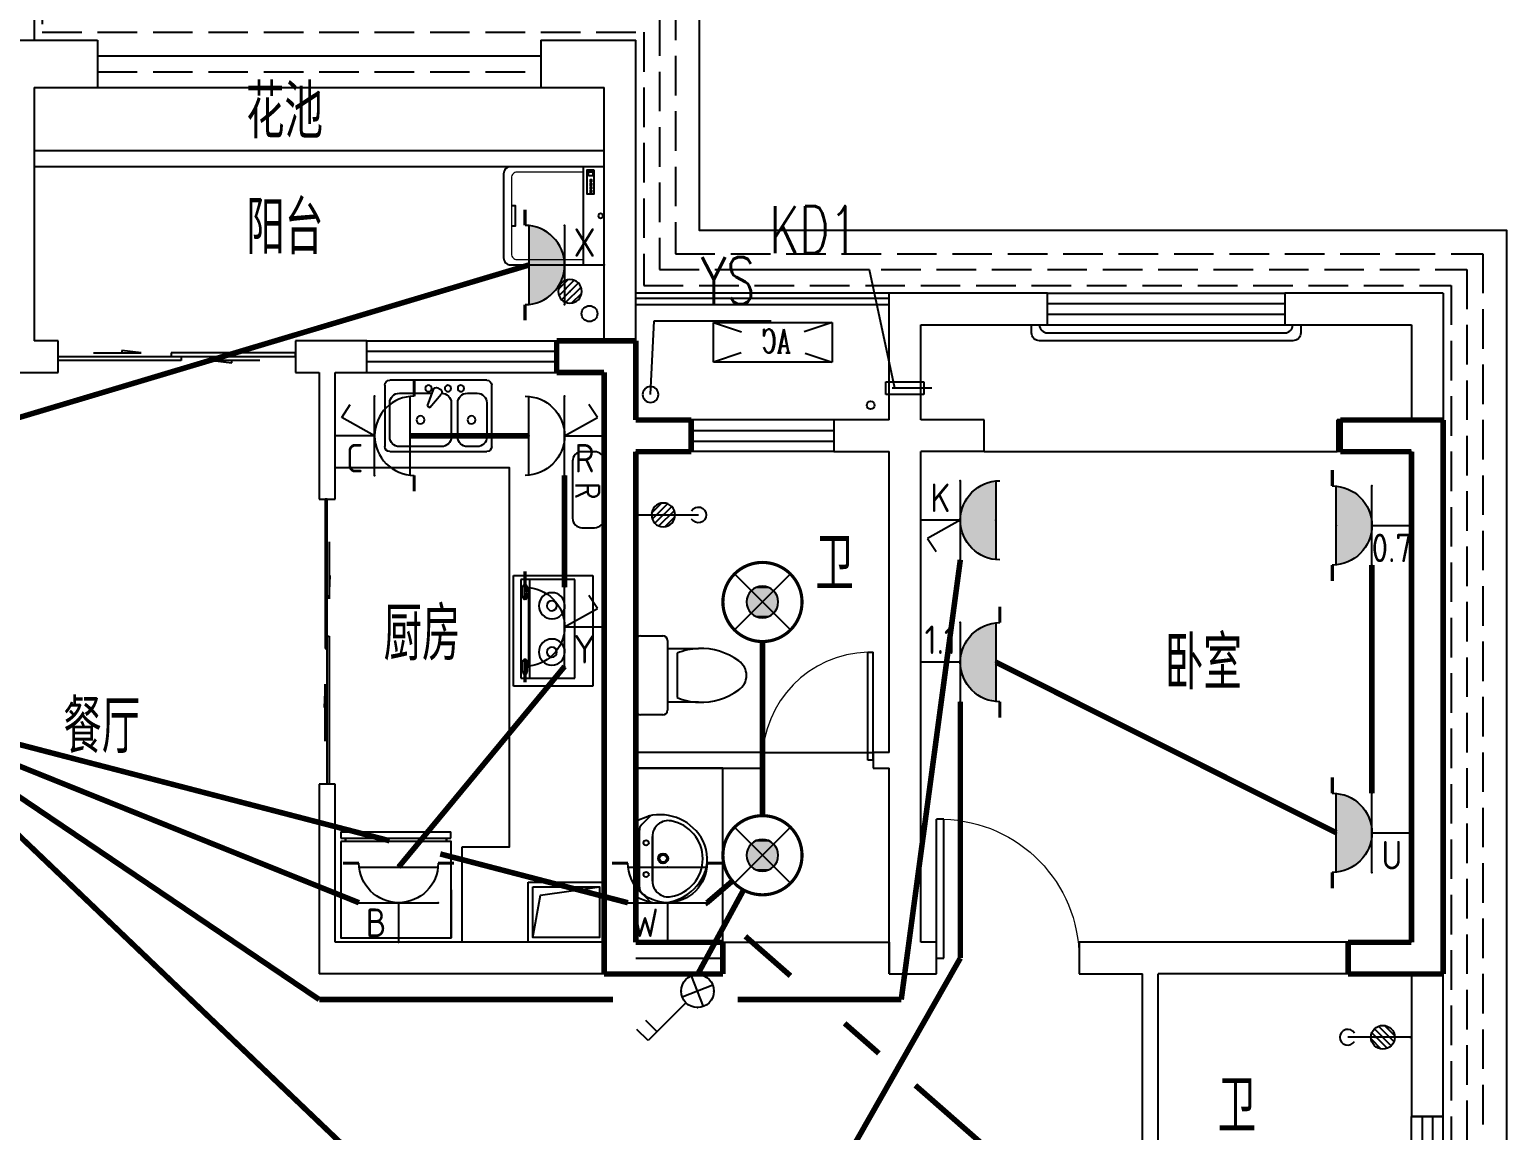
# Model space of a CAD drawing. Extents: x -993182 to -819982, y 169304 to 600104.
# Drawn here: x -935378 to -926048, y 340146 to 347101 of the extents above; entities that cross this region are included whole.
import ezdxf
from ezdxf.enums import TextEntityAlignment as Align

# ---------------------------------------------------------------- set-up
doc = ezdxf.new("R2010")
doc.units = 0
doc.header["$LTSCALE"] = 1000
doc.header["$MEASUREMENT"] = 0
doc.linetypes.add('DASH', pattern=[0.35, 0.25, -0.1])
for name, color, linetype in [('DIM_LEAD', 3, 'Continuous'), ('EQUIP-插座', 3, 'Continuous'), ('EQUIP-照明', 3, 'Continuous'), ('kan', 146, 'Continuous'), ('KTIAO', 124, 'Continuous'), ('PUB_TEXT', 7, 'Continuous'), ('VPIPE-污水', 2, 'Continuous'), ('WALL', 4, 'Continuous'), ('WINDOW', 2, 'Continuous'), ('WIRE-插座', 5, 'Continuous'), ('WIRE-照明', 1, 'Continuous'), ('冷凝水管', 6, 'Continuous'), ('家具', 187, 'Continuous'), ('屋面', 139, 'Continuous'), ('栏杆', 169, 'Continuous'), ('空调、空调洞', 66, 'Continuous'), ('面层', 215, 'Continuous')]:
    doc.layers.add(name, color=color, linetype=linetype)
doc.layers.add('RENDERING', color=125, linetype='Continuous', lineweight=13)
doc.layers.add('洁、厨具', color=8, linetype='Continuous', lineweight=9)
doc.styles.add('_ROMANC', font='romanc__.ttf', dxfattribs={"width": 0.700005})
doc.styles.add('_SIMPLEX', font='SIMPLEX.shx', dxfattribs={"width": 0.75})
doc.styles.add('_TCH_DIM', font='SIMPLEX', dxfattribs={"bigfont": 'GBCBIG'})
doc.styles.add('_TCH_LABEL', font='COMPLEX', dxfattribs={"bigfont": 'GBCBIG'})
doc.styles.add('_TEL_ATTDEF', font='GBENOR', dxfattribs={"width": 0.8, "height": 3, "bigfont": 'GBCBIG'})
doc.styles.add('_TEL_DIM', font='ICED', dxfattribs={"width": 0.8, "height": 3.5, "bigfont": 'BZHZ'})
doc.styles.add('DIM_FONT', font='simplex_.ttf', dxfattribs={"width": 0.7, "bigfont": 'GBCBIG'})
doc.styles.get("Standard").update_dxf_attribs({"font": 'gbenor.shx', "bigfont": 'gbcbig.shx'})

# ---------------------------------------------------------------- blocks, each defined once
blk = doc.blocks.new('ASDGFSDFGGDF')
at = {"layer": '家具'}
for p, q in [((694.7, -608.8), (695, 0)), ((694.7, -608.8), (695, 0)), ((-0.3, -670.1), (-0.3, -628.7)), ((-0.3, -628.7), (28.4, -628.7)), ((28.4, -628.7), (28.4, -608.8)), ((694.7, -608.8), (665.9, -608.8)), ((665.9, -608.8), (665.9, -628.7)), ((665.9, -628.7), (694.7, -628.7)), ((694.7, -628.7), (694.7, -670.1)), ((-0.3, -670.1), (694.7, -670.1))]:
    blk.add_line(p, q, dxfattribs=at)
for points in [[(-0.3, -608.8), (-0.3, -0.1), (694.8, -0.1), (694.8, -608.8)], [(665.9, -608.8), (28.4, -608.8), (28.4, -628.7), (665.9, -628.7)]]:
    blk.add_lwpolyline(points, close=True, dxfattribs=at)
blk = doc.blocks.new('sdfdsfgf')
at = {"layer": '家具'}
for points in [[(1414289, 21340.6), (1413809, 21340.6), (1413809, 20960.6), (1414289, 20960.6), (1414289, 21340.6)], [(1414259, 20990.6), (1414210.8, 21258.9), (1413839, 21310.6)]]:
    blk.add_lwpolyline(points, dxfattribs=at)
blk.add_lwpolyline([(1414259, 21310.6), (1413839, 21310.6), (1413839, 20990.6), (1414259, 20990.6)], close=True, dxfattribs=at)
blk = doc.blocks.new('A$C685A49D5')
at = {"layer": '家具'}
for p, q in [((0, 30.7), (0, 419.3)), ((30.7, 450), (644.3, 450)), ((339.5, 401.6), (325.3, 393.4)), ((368.9, 391.1), (407.7, 287.5)), ((675, 419.3), (675, 30.7)), ((30.7, 306.8), (30.7, 92)), ((153.4, 368.2), (92, 368.2)), ((214.8, 92), (214.8, 306.8)), ((255.7, 306.8), (255.7, 92)), ((390, 277.2), (319.7, 362.7)), ((583, 368.2), (377.5, 368.2)), ((407.7, 287.5), (390, 277.2)), ((644.3, 92), (644.3, 306.8)), ((644.3, 0), (30.7, 0)), ((92, 30.7), (153.4, 30.7)), ((317, 30.7), (583, 30.7))]:
    blk.add_line(p, q, dxfattribs=at)
for centre, radius in [((194.3, 398.9), 20.5), ((276.1, 398.9), 20.5), ((398.9, 398.9), 20.5), ((127.8, 199.4), 25.6), ((450, 199.4), 25.6)]:
    blk.add_circle(centre, radius, dxfattribs=at)
for centre, radius, start, end in [((30.7, 419.3), 30.7, 90, 180), ((335.5, 375.7), 20.5, 120, 219.46232), ((349.8, 383.9), 20.5, 20.53768, 120), ((644.3, 419.3), 30.7, 0, 90), ((92, 306.8), 61.4, 90, 180), ((153.4, 306.8), 61.4, 0, 90), ((317, 306.8), 61.4, 90, 180), ((583, 306.8), 61.4, 0, 90), ((30.7, 30.7), 30.7, 180, 270), ((92, 92), 61.4, 180, 270), ((153.4, 92), 61.4, 270, 0), ((317, 92), 61.4, 180, 270), ((583, 92), 61.4, 270, 0), ((644.3, 30.7), 30.7, 270, 0)]:
    blk.add_arc(centre, radius, start, end, dxfattribs=at)
at = {"layer": '家具', "style": 'DIM_FONT', "width": 0.8, "flags": 9}
for tag in ['YSIZE', 'XSIZE']:
    blk.add_attdef(tag, (337.5, 450), '', height=0.5, rotation=270, dxfattribs=at)
blk = doc.blocks.new('$plan$00001601')
at = {"layer": '家具'}
for p, q in [((-350, 15.5), (350, 15.5)), ((-350, -484.5), (-350, 15.5)), ((350, 15.5), (350, -484.5)), ((-323.5, -97.6), (-323.5, -440)), ((299.3, -97.6), (-323.5, -97.6)), ((299.3, -440), (299.3, -97.6)), ((-323.5, -384.3), (299.3, -384.3)), ((-323.5, -440), (299.3, -440)), ((-290.9, -406.5), (-290.8, -418.2)), ((-215.7, -416), (-280.4, -416)), ((-280.4, -416), (-280.4, -432.6)), ((-280.4, -432.6), (-215.7, -432.6)), ((-215.7, -432.6), (-215.7, -416)), ((-199.1, -407.7), (-199.1, -418.2)), ((182.1, -406.5), (182.2, -418.2)), ((192.6, -416), (192.6, -432.6)), ((257.3, -416), (192.6, -416)), ((192.6, -432.6), (257.3, -432.6)), ((257.3, -432.6), (257.3, -416)), ((273.9, -407.7), (273.9, -418.2)), ((350, -484.5), (-350, -484.5))]:
    blk.add_line(p, q, dxfattribs=at)
for points in [[(-199.1, -407.7, 0.259034), (-201, -404.3, 0.076276), (-212.5, -399.3, 0.036515), (-226.1, -396.9, 0.026615), (-244.9, -395.9, 0.026615), (-263.8, -396.9, 0.036515), (-277.3, -399.3, 0.076276), (-288.9, -404.3, 0.259034), (-290.8, -407.7, 0.078462), (-290.6, -408.9, 0.056762)], [(-199.1, -418.2, 0.259034), (-201, -414.8, 0.076276), (-212.5, -409.9, 0.036515), (-226.1, -407.4, 0.026615), (-244.9, -406.4, 0.026615), (-263.8, -407.4, 0.036515), (-277.3, -409.9, 0.076276), (-288.9, -414.8, 0.259034), (-290.8, -418.2, 0.259034), (-288.9, -421.6, 0.056762), (-280.4, -425.6, 0.036515)], [(-215.7, -427.3, 0.008736), (-212.5, -426.6, 0.076276), (-201, -421.6, 0.259034), (-199.1, -418.2, 0.259034)], [(273.9, -407.7, 0.259034), (272, -404.3, 0.076276), (260.5, -399.3, 0.036515), (246.9, -396.9, 0.026615), (228.1, -395.9, 0.026615), (209.2, -396.9, 0.036515), (195.7, -399.3, 0.076276), (184.1, -404.3, 0.259034), (182.2, -407.7, 0.078462), (182.4, -408.9, 0.056762)], [(273.9, -418.2, 0.259034), (272, -414.8, 0.076276), (260.5, -409.9, 0.036515), (246.9, -407.4, 0.026615), (228.1, -406.4, 0.026615), (209.2, -407.4, 0.036515), (195.7, -409.9, 0.076276), (184.1, -414.8, 0.259034), (182.2, -418.2, 0.259034), (184.1, -421.6, 0.056762), (192.6, -425.6, 0.036515)], [(257.3, -427.3, 0.008736), (260.5, -426.6, 0.076276), (272, -421.6, 0.259034), (273.9, -418.2, 0.259034)]]:
    blk.add_lwpolyline(points, format="xyb", dxfattribs=at)
for centre, radius, start, end in [((-158.4, -243), 82.5, 0.96398, 0), ((134.3, -243), 82.5, 180, 179.03602), ((-158.4, -243), 31.6, 0.65318, 0), ((134.3, -243), 31.6, 180, 179.34682)]:
    blk.add_arc(centre, radius, start, end, dxfattribs=at)
blk = doc.blocks.new('A$C3451006C')
blk.add_lwpolyline([(-50, 330), (-50, -30, 0.414214), (10, -90), (90, -90, 0.414214), (150, -30), (150, 330, 0.414214), (90, 390), (10, 390, 0.414214)], format="xyb", close=True)
at = {"style": '_SIMPLEX', "width": 0.8}
blk.add_text('R', height=150, rotation=270, dxfattribs=at).set_placement((-32.1, 143.6), align=Align.CENTER)
blk = doc.blocks.new('$plan$00001623')
at = {"layer": '家具', "linetype": 'Continuous'}
blk.add_line((-341, -145), (342, -145), dxfattribs=at)
at = {"layer": '家具'}
blk.add_lwpolyline([(295, -706), (-295, -706, -0.414214), (-345, -656), (-345, 0), (345, 0), (345, -656, -0.414214)], format="xyb", close=True, dxfattribs=at)
for points in [[(323, -72), (152, -72), (152, -120), (323, -120)], [(163, -86), (177, -86), (177, -99), (163, -99)], [(189, -86), (202, -86), (202, -99), (189, -99)], [(213, -86), (227, -86), (227, -99), (213, -99)], [(239, -86), (253, -86), (253, -99), (239, -99)], [(281, -110), (309, -110), (309, -80), (281, -80)]]:
    blk.add_lwpolyline(points, close=True, dxfattribs=at)
at = {"layer": '家具', "lineweight": 13}
blk.add_lwpolyline([(307, -145), (307, -611, -0.414214), (267, -651), (-267, -651, -0.414214), (-307, -611), (-307, -145)], format="xyb", dxfattribs=at)
at = {"layer": '家具'}
blk.add_lwpolyline([(-71, -651), (-71, -623), (0, -623), (71, -623), (71, -651)], dxfattribs=at)
blk.add_circle((0, -25), 16, dxfattribs=at)
blk = doc.blocks.new('90304092557924')
at = {"layer": 'KTIAO'}
for p, q in [((-375, 125), (-198.2, 66.1)), ((-375, 125), (-375, -125)), ((375, 125), (-375, 125)), ((375, 125), (198.2, 66.1)), ((375, -125), (375, 125)), ((-202.8, -67.6), (-375, -125)), ((200.5, -66.8), (375, -125)), ((-375, -125), (375, -125))]:
    blk.add_line(p, q, dxfattribs=at)
at = {"layer": 'KTIAO', "style": '_ROMANC', "width": 0.7}
blk.add_text('AC', height=148.6, dxfattribs=at).set_placement((-112.6, -66.3))
at = {"layer": 'KTIAO', "style": 'DIM_FONT', "oblique": 0, "width": 0.6, "flags": 9}
for tag in ['XSIZE', 'YSIZE']:
    blk.add_attdef(tag, (-375, -125), '', height=0.5, dxfattribs=at)
blk = doc.blocks.new('M_E6')
for p, q in [((-240.4, 0), (-269.8, -78.5)), ((240.4, 0), (-240.4, 0)), ((-237.5, 0), (239.3, 0)), ((240.4, 0), (269.8, -78.5)), ((-213.1, -36.1), (-271.2, -90.6)), ((-178.9, -22.5), (181, -22.5)), ((216.7, -37.5), (273.5, -95.2)), ((141.1, -105.2), (-140.8, -105.2)), ((-140.8, -105.2), (141.1, -105.2))]:
    blk.add_line(p, q)
for centre, radius in [((-99.1, -65), 16.3), ((100.9, -65), 16.3), ((2.4, -172.5), 31.6), ((2.4, -172.5), 23)]:
    blk.add_circle(centre, radius)
for centre, radius, start, end in [((28.4, -151.9), 307.1, 166.17513, 244.72963), ((-178.9, -72.5), 50, 90, 133.18096), ((-28.4, -151.9), 307.1, 297.06391, 13.82487), ((181, -72.5), 50, 44.56072, 90), ((-140.8, -205.2), 100, 90, 190.56023), ((141.1, -205.2), 100, 349.43977, 90), ((0.2, -179), 243.4, 190.56023, 349.43977), ((-0.2, -201.5), 250.2, 245.80711, 296.46282), ((28.4, -151.9), 307.1, 266.58899, 266.59358)]:
    blk.add_arc(centre, radius, start, end)
at = {"width": 0.8, "flags": 9}
for tag in ['XSIZE', 'YSIZE']:
    blk.add_attdef(tag, (0, 0), '', height=0.5, dxfattribs=at)
blk = doc.blocks.new('1')
for p, q in [((-549.5, -239.2), (-549.5, 200.8)), ((-519.5, 230.8), (-379.5, 230.8)), ((-349.5, 200.8), (-349.5, 150.5)), ((-349.5, 150.5), (-349.5, -189)), ((-349.5, 150.5), (-154.3, 150.5)), ((-289.1, 120.5), (-289.1, -159)), ((-379.5, -269.2), (-519.5, -269.2)), ((-154.3, -189), (-349.5, -189)), ((-349.5, -189), (-349.5, -239.2))]:
    blk.add_line(p, q)
for centre, radius, start, end in [((-519.5, 200.8), 30, 90, 180), ((-379.5, 200.8), 30, 360, 90), ((-136.7, -246.6), 397.5, 92.54401, 112.54952), ((-136.7, -246.6), 397.5, 53.36186, 92.54401), ((40, -19.2), 109.8, 303.45086, 56.54914), ((-136.7, 208.2), 397.5, 247.45048, 267.45599), ((-136.7, 208.2), 397.5, 267.45599, 306.63814), ((-519.5, -239.2), 30, 180, 270), ((-379.5, -239.2), 30, 270, 360)]:
    blk.add_arc(centre, radius, start, end)
blk = doc.blocks.new('$lvtry$00000168')
at = {"color": 0}
blk.add_line((0, 0), (0, -395), dxfattribs=at)
blk.add_arc((0, -395), 50, 121.03319, 58.96681, dxfattribs=at)
for p in [(0, 0), (0, -222.5)]:
    blk.add_point(p, dxfattribs=at)
blk = doc.blocks.new('$lvtry$00000171')
for p, q in [((-74.2, 10.6), (-10.6, 74.2)), ((-69.8, -27.4), (27.4, 69.8)), ((-53, -53), (53, 53)), ((-27.4, -69.8), (69.8, 27.4)), ((10.6, -74.2), (74.2, -10.6))]:
    blk.add_line(p, q)
blk.add_circle((0, 0), 75)
blk.add_point((0, 0))
blk = doc.blocks.new('A$C6BE329BC')
at = {"layer": '家具'}
blk.add_blockref('$lvtry$00000168', (75, 445), dxfattribs=at)
at = {"layer": '家具', "rotation": 180}
blk.add_blockref('$lvtry$00000171', (75, 271.4), dxfattribs=at)
blk = doc.blocks.new('TRHH')
at = {"color": 6}
blk.add_circle((-249202, -461389.9), 50, dxfattribs=at)
blk = doc.blocks.new('q3')
at = {"color": 3, "const_width": 35}
for points in [[(-473236, -443287.7), (-472736, -443287.7)], [(-473236, -443487.7), (-473236, -443287.7)], [(-472736, -443787.7), (-472736, -443287.7)], [(-473236, -443487.7), (-472936, -443487.7)], [(-472936, -443987.7), (-472936, -443487.7)], [(-472736, -443787.7), (-472386, -443787.7)], [(-472386, -443787.7), (-472386, -443987.7)], [(-468286, -443787.7), (-467636, -443787.7)], [(-468286, -443987.7), (-468286, -443787.7)], [(-467636, -447287.7), (-467636, -443787.7)], [(-472936, -447287.7), (-472936, -443987.7)], [(-472736, -447087.7), (-472736, -443987.7)], [(-472736, -443987.7), (-472386, -443987.7)], [(-468286, -443987.7), (-467836, -443987.7)], [(-467836, -447087.7), (-467836, -443987.7)], [(-472736, -447087.7), (-472186, -447087.7)], [(-472186, -447087.7), (-472186, -447287.7)], [(-468236.2, -447087.7), (-467836, -447087.7)], [(-468236.2, -447287.7), (-468236.2, -447087.7)], [(-472936, -447287.7), (-472186, -447287.7)], [(-468236.2, -447287.7), (-467636, -447287.7)]]:
    blk.add_lwpolyline(points, dxfattribs=at)
blk = doc.blocks.new('A$C06D6341B')
at = {"layer": '空调、空调洞', "linetype": 'DASH'}
for p, q in [((80, 290), (0, 290)), ((0, 290), (0, 50)), ((40, 0), (40, 340)), ((80, 50), (80, 290)), ((0, 50), (80, 50))]:
    blk.add_line(p, q, dxfattribs=at)
blk = doc.blocks.new('kt')
at = {"layer": 'DIM_LEAD'}
for p, q in [((-393366.6, -787455.2), (-394104.1, -787455.2)), ((-393207.4, -788204.1), (-393366.6, -787455.2)), ((-393207.4, -788204.1), (-393366.6, -787455.2)), ((-393207.4, -788204.1), (-393366.6, -787455.2)), ((-393207.4, -788204.1), (-393366.6, -787455.2)), ((-393207.4, -788204.1), (-393366.6, -787455.2))]:
    blk.add_line(p, q, dxfattribs=at)
at = {"layer": 'VPIPE-污水'}
blk.add_circle((-395136.5, -787732.6, -76423.5), 50, dxfattribs=at)
at = {"layer": '冷凝水管'}
blk.add_circle((-393360.2, -788311.4, -76423.5), 25, dxfattribs=at)
at = {"layer": '家具', "yscale": -1, "rotation": 90.00000000000001}
blk.add_blockref('$lvtry$00000171', (-395259.7, -787591.6, -76423.5), dxfattribs=at)
at = {"layer": '空调、空调洞', "xscale": -1, "rotation": 90}
blk.add_blockref('A$C06D6341B', (-392973.7, -788164.1, -76423.5), dxfattribs=at)
at = {"layer": 'DIM_LEAD', "color": 7, "style": '_TCH_DIM', "width": 0.705882}
blk.add_text('KD1', height=297.5, dxfattribs=at).set_placement((-393999.1, -787350.2))
blk = doc.blocks.new('trh')
at = {"layer": 'DIM_LEAD'}
for p, q in [((-203515.6, -461389.9), (-203492.3, -460924.5)), ((-203492.3, -460924.5), (-202753, -460924.5))]:
    blk.add_line(p, q, dxfattribs=at)
at = {"layer": 'DIM_LEAD', "color": 7, "style": '_TCH_DIM', "width": 0.705882}
blk.add_text('YS', height=297.5, dxfattribs=at).set_placement((-203198, -460819.5))
blk = doc.blocks.new('$DorLib2D$00000131')
at = {"color": 0, "linetype": 'Continuous'}
for p, q in [((0.15, 0.125), (0.2319, 0.1973)), ((0.2319, 0.1973), (0.2319, 0.125)), ((-0.5, 0.125), (-0.5, 0)), ((0.0192, 0.125), (-0.5, 0.125)), ((0.0192, 0), (0.0192, 0.125)), ((0.35, 0.125), (0.15, 0.125)), ((-0.5, 0), (0.0192, 0)), ((-0.024, 0), (0.5, 0)), ((-0.024, -0.125), (-0.024, 0)), ((0.5, 0), (0.5, -0.125)), ((-0.35, -0.125), (-0.15, -0.125)), ((-0.2319, -0.1973), (-0.2319, -0.125)), ((-0.15, -0.125), (-0.2319, -0.1973)), ((0.5, -0.125), (-0.024, -0.125))]:
    blk.add_line(p, q, dxfattribs=at)
blk = doc.blocks.new('$WINLIB2D$00000001')
at = {"color": 0}
for points in [[(-0.5, 0.5), (-0.5, -0.5)], [(-0.5, 0.5), (0.5, 0.5)], [(0.5, -0.5), (0.5, 0.5)], [(0.5, 0.1667), (-0.5, 0.1667)], [(0.5, -0.1667), (-0.5, -0.1667)], [(-0.5, -0.5), (0.5, -0.5)]]:
    blk.add_lwpolyline(points, dxfattribs=at)
blk = doc.blocks.new('$DorLib2D$00000001')
for p, q in [((0.45, 0.975), (0.5, 0.975)), ((0.45, 0), (0.45, 0.975)), ((0.5, 0), (0.5, 0.975)), ((0.5, 0), (0.45, 0))]:
    blk.add_line(p, q)
at = {"lineweight": 13}
blk.add_arc((0.475, 0), 0.975, 91.4693, 180, dxfattribs=at)
blk = doc.blocks.new('5#、7#楼参照')
at = {"layer": 'kan'}
for p, q in [((-296108.8, -397384.6), (-293308.8, -397384.6)), ((-296108.8, -397584.6), (-293308.8, -397584.6))]:
    blk.add_line(p, q, dxfattribs=at)
at = {"layer": 'kan', "linetype": 'DASH'}
blk.add_line((-296108.8, -397484.6), (-293308.8, -397484.6), dxfattribs=at)
at = {"layer": 'kan', "color": 124}
for p, q in [((-292908.8, -397984.6), (-296508.8, -397984.6)), ((-292908.8, -398084.6), (-296508.8, -398084.6))]:
    blk.add_line(p, q, dxfattribs=at)
at = {"layer": 'kan'}
for points in [[(-304308.8, -397284.6), (-304308.8, -395584.6), (-296508.8, -395584.6), (-296508.8, -397284.6)], [(-291108.8, -398884.6), (-292708.8, -398884.6)]]:
    blk.add_lwpolyline(points, dxfattribs=at)
at = {"layer": 'WALL'}
for p, q in [((-296708.8, -397284.6), (-296108.8, -397284.6)), ((-296108.8, -397284.6), (-296108.8, -397584.6)), ((-293308.8, -397284.6), (-292708.8, -397284.6)), ((-293308.8, -397284.6), (-293308.8, -397584.6)), ((-292708.8, -399284.6), (-292708.8, -397284.6)), ((-296508.8, -397584.6), (-296508.8, -399184.6)), ((-296508.8, -397584.6), (-296108.8, -397584.6)), ((-293308.8, -397584.6), (-292908.8, -397584.6)), ((-292908.8, -399184.6), (-292908.8, -397584.6)), ((-290108.8, -398884.6), (-291108.8, -398884.6)), ((-291108.8, -399684.6), (-291108.8, -398884.6)), ((-290108.8, -399084.6), (-290108.8, -398884.6)), ((-287608.8, -398884.6), (-288608.8, -398884.6)), ((-288608.8, -398884.6), (-288608.8, -399084.6)), ((-287608.8, -398884.6), (-287608.8, -399784.6)), ((-290908.8, -399084.6), (-290108.8, -399084.6)), ((-290908.8, -399684.6), (-290908.8, -399084.6)), ((-288608.8, -399084.6), (-287808.8, -399084.6)), ((-287808.8, -399084.6), (-287808.8, -399684.6)), ((-296358.8, -399184.6), (-296508.8, -399184.6)), ((-296358.8, -399384.6), (-296358.8, -399184.6)), ((-294608.8, -399184.6), (-294858.8, -399184.6)), ((-294858.8, -399184.6), (-294858.8, -399384.6)), ((-294408.8, -399184.6), (-294608.8, -399184.6)), ((-294408.8, -399384.6), (-294408.8, -399184.6)), ((-292908.8, -399184.6), (-293208.8, -399184.6)), ((-293208.8, -399184.6), (-293208.8, -399384.6)), ((-292708.8, -399284.6), (-292708.8, -399684.6)), ((-296608.8, -399384.6), (-296358.8, -399384.6)), ((-294858.8, -399384.6), (-294708.8, -399384.6)), ((-294708.8, -399384.6), (-294708.8, -400184.6)), ((-294608.8, -400184.6), (-294608.8, -399384.6)), ((-294608.8, -399384.6), (-294408.8, -399384.6)), ((-293208.8, -399384.6), (-292908.8, -399384.6)), ((-292908.8, -399384.6), (-292908.8, -399784.6)), ((-292358.8, -399684.6), (-292708.8, -399684.6)), ((-292358.8, -399884.6), (-292358.8, -399684.6)), ((-291108.8, -399684.6), (-291458.8, -399684.6)), ((-291458.8, -399684.6), (-291458.8, -399884.6)), ((-290507.8, -399684.6), (-290908.8, -399684.6)), ((-290507.8, -399884.6), (-290507.8, -399684.6)), ((-287808.8, -399684.6), (-288277.8, -399684.6)), ((-288277.8, -399884.6), (-288277.8, -399684.6)), ((-292908.8, -399784.6), (-292908.8, -401784.6)), ((-287608.8, -399784.6), (-287608.8, -403084.6)), ((-292708.8, -399884.6), (-292358.8, -399884.6)), ((-292708.8, -399884.6), (-292708.8, -401784.6)), ((-291458.8, -399884.6), (-291108.8, -399884.6)), ((-291108.8, -401784.6), (-291108.8, -399884.6)), ((-290507.8, -399884.6), (-290908.8, -399884.6)), ((-290908.8, -401784.6), (-290908.8, -399884.6)), ((-287808.8, -399884.6), (-288277.8, -399884.6)), ((-287808.8, -399884.6), (-287808.8, -402984.6)), ((-294708.8, -400184.6), (-294608.8, -400184.6)), ((-292908.8, -401784.6), (-292908.8, -402984.6)), ((-291908.8, -401784.6), (-292708.8, -401784.6)), ((-291908.8, -401884.6), (-291908.8, -401784.6)), ((-291108.8, -401784.6), (-291208.8, -401784.6)), ((-291208.8, -401784.6), (-291208.8, -401884.6)), ((-290908.8, -402984.6), (-290908.8, -401784.6)), ((-292708.8, -401884.6), (-291908.8, -401884.6)), ((-292708.8, -401884.6), (-292708.8, -402984.6)), ((-291208.8, -401884.6), (-291108.8, -401884.6)), ((-291108.8, -402984.6), (-291108.8, -401884.6)), ((-294608.8, -401984.6), (-294708.8, -401984.6)), ((-294708.8, -401984.6), (-294708.8, -403184.6)), ((-294608.8, -402984.6), (-294608.8, -401984.6)), ((-292908.8, -402984.6), (-294608.8, -402984.6)), ((-292158.8, -402984.6), (-292708.8, -402984.6)), ((-292158.8, -403184.6), (-292158.8, -402984.6)), ((-291108.8, -402984.6), (-291108.8, -403184.6)), ((-290808.8, -402984.6), (-290908.8, -402984.6)), ((-290808.8, -403184.6), (-290808.8, -402984.6)), ((-289408.8, -402984.6), (-289908.8, -402984.6)), ((-289908.8, -402984.6), (-289908.8, -403184.6)), ((-287808.8, -402984.6), (-289408.8, -402984.6)), ((-287608.8, -404084.6), (-287608.8, -403084.6)), ((-292808.8, -403184.6), (-294708.8, -403184.6)), ((-292808.8, -403184.6), (-292158.8, -403184.6)), ((-291108.8, -403184.6), (-291008.8, -403184.6)), ((-291008.8, -403184.6), (-290808.8, -403184.6)), ((-289908.8, -403184.6), (-289508.8, -403184.6)), ((-289508.8, -404284.6), (-289508.8, -403184.6)), ((-289408.8, -404384.6), (-289408.8, -403184.6)), ((-287808.8, -403184.6), (-289408.8, -403184.6)), ((-287808.8, -403184.6), (-287808.8, -404084.6)), ((-287808.8, -404084.6), (-287608.8, -404084.6))]:
    blk.add_line(p, q, dxfattribs=at)
at = {"layer": 'WINDOW'}
for p, q in [((-290507.8, -399884.6), (-288277.8, -399884.6)), ((-291908.8, -401784.6), (-291208.8, -401784.6)), ((-292158.8, -402984.6), (-291108.8, -402984.6))]:
    blk.add_line(p, q, dxfattribs=at)
at = {"layer": 'WINDOW', "linetype": 'DASH'}
for p, q in [((-292158.8, -402984.6), (-292158.8, -403184.6)), ((-291108.8, -403184.6), (-291108.8, -402984.6))]:
    blk.add_line(p, q, dxfattribs=at)
at = {"layer": '家具'}
blk.add_line((-293808.8, -402384.6, 0), (-293808.8, -402984.6, 0), dxfattribs=at)
at = {"layer": '家具', "elevation": 0}
blk.add_lwpolyline([(-294608.8, -399984.6), (-294608.8, -399984.6), (-293508.8, -399984.6), (-293508.8, -399984.6), (-293508.8, -402384.6), (-293508.8, -402384.6), (-293508.8, -402384.6), (-293808.8, -402384.6)], dxfattribs=at)
at = {"layer": '家具'}
blk.add_lwpolyline([(-292708.8, -403084.6), (-292158.8, -403084.6), (-292158.8, -402184.6), (-292158.8, -401884.6), (-292708.8, -401884.6)], dxfattribs=at)
at = {"layer": '屋面', "color": 190}
blk.add_lwpolyline([(-296108.8, -395184.6), (-296108.8, -396884.6), (-292308.8, -396884.6), (-292308.8, -398484.6), (-287208.8, -398484.6), (-287208.8, -406784.6), (-288908.8, -406784.6), (-288908.8, -410784.6), (-291658.8, -410784.6), (-291658.8, -412184.6), (-298508.8, -412184.6), (-298508.8, -410084.6), (-302308.8, -410084.6), (-302308.8, -412184.6), (-309158.8, -412184.6), (-309158.8, -410784.6), (-311908.8, -410784.6), (-311908.8, -406784.6), (-313608.8, -406784.6), (-313608.8, -398484.6), (-308508.8, -398484.6), (-308508.8, -396884.6), (-304708.8, -396884.6), (-304708.8, -395184.6)], close=True, dxfattribs=at)
at = {"layer": '屋面', "color": 190, "linetype": 'DASH'}
for points in [[(-296258.8, -395334.6), (-296258.8, -397034.6), (-292458.8, -397034.6), (-292458.8, -398634.6), (-287358.8, -398634.6), (-287358.8, -406634.6), (-289058.8, -406634.6), (-289058.8, -410634.6), (-291808.8, -410634.6), (-291808.8, -412034.6), (-298358.8, -412034.6), (-298358.8, -409934.6), (-302458.8, -409934.6), (-302458.8, -412034.6), (-309008.8, -412034.6), (-309008.8, -410634.6), (-311758.8, -410634.6), (-311758.8, -406634.6), (-313458.8, -406634.6), (-313458.8, -398634.6), (-308358.8, -398634.6), (-308358.8, -397034.6), (-304558.8, -397034.6), (-304558.8, -395334.6)], [(-296358.8, -395434.6), (-296358.8, -397134.6), (-292558.8, -397134.6), (-292558.8, -398734.6), (-287458.8, -398734.6), (-287458.8, -406534.6), (-289158.8, -406534.6), (-289158.8, -410534.6), (-291908.8, -410534.6), (-291908.8, -411934.6), (-298258.8, -411934.6), (-298258.8, -409834.6), (-302558.8, -409834.6), (-302558.8, -411934.6), (-308908.8, -411934.6), (-308908.8, -410534.6), (-311658.8, -410534.6), (-311658.8, -406534.6), (-313358.8, -406534.6), (-313358.8, -398734.6), (-308258.8, -398734.6), (-308258.8, -397134.6), (-304458.8, -397134.6), (-304458.8, -395434.6)], [(-296458.8, -395534.6), (-296458.8, -397234.6), (-292658.8, -397234.6), (-292658.8, -398834.6), (-287558.8, -398834.6), (-287558.8, -406434.6), (-289258.8, -406434.6), (-289258.8, -410434.6), (-292008.8, -410434.6), (-292008.8, -411834.6), (-298158.8, -411834.6), (-298158.8, -409734.6), (-302658.8, -409734.6), (-302658.8, -411834.6), (-308808.8, -411834.6), (-308808.8, -410434.6), (-311558.8, -410434.6), (-311558.8, -406434.6), (-313258.8, -406434.6), (-313258.8, -398834.6), (-308158.8, -398834.6), (-308158.8, -397234.6), (-304358.8, -397234.6), (-304358.8, -395534.6)]]:
    blk.add_lwpolyline(points, close=True, dxfattribs=at)
at = {"layer": '栏杆'}
for points in [[(-292708.8, -398914.6), (-291108.8, -398914.6)], [(-292708.8, -398954.6), (-291108.8, -398954.6)]]:
    blk.add_lwpolyline(points, dxfattribs=at)
for points in [[(-288508.8, -399084.6), (-288508.8, -399134.6, -0.414214), (-288558.8, -399184.6), (-290158.8, -399184.6, -0.414214), (-290208.8, -399134.6), (-290208.8, -399084.6)], [(-290158.8, -399084.6), (-290158.8, -399084.6, 0.414214), (-290108.8, -399134.6), (-288608.8, -399134.6, 0.414214), (-288558.8, -399084.6), (-288558.8, -399084.6)]]:
    blk.add_lwpolyline(points, format="xyb", dxfattribs=at)
at = {"color": 6, "xscale": -1}
blk.add_blockref('TRHH', (-541817.6, 61866.3), dxfattribs=at)
at = {"xscale": -1, "rotation": 90}
blk.add_blockref('A$C6BE329BC', (-292263.8, -400209.6), dxfattribs=at)
at = {"rotation": 270}
blk.add_blockref('A$C6BE329BC', (-288261.1, -403509.6), dxfattribs=at)
at = {"layer": 'RENDERING', "xscale": -1}
blk.add_blockref('90304092557924', (-291842.5, -399194.1), dxfattribs=at)
at = {"layer": 'WINDOW'}
for name, p, xscale, yscale, zscale in [('$WINLIB2D$00000001', (-289358.8, -398984.6), 1500, -200, 1500), ('$WINLIB2D$00000001', (-293808.8, -399284.6), 1200, -200, 1200), ('$DorLib2D$00000001', (-291558.8, -401834.6), 700, 700, 700)]:
    blk.add_blockref(name, p, dxfattribs=dict(at, xscale=xscale, yscale=yscale, zscale=zscale))
for name, p, xscale, yscale, zscale, rotation in [('$DorLib2D$00000131', (-295608.8, -399284.6), -1500, 200, -1500, 180.0000001412795), ('$WINLIB2D$00000001', (-291908.8, -399784.6), 900, -200, 900, 180), ('$DorLib2D$00000131', (-294658.8, -401084.6), 1800, -100, 1800, 90), ('$DorLib2D$00000001', (-290358.8, -403084.6), 900, -900, 900, 180.0000000022345), ('$WINLIB2D$00000001', (-287708.8, -404534.6), -900, -200, -900, 270)]:
    blk.add_blockref(name, p, dxfattribs=dict(at, xscale=xscale, yscale=yscale, zscale=zscale, rotation=rotation))
at = {"layer": '家具', "xscale": -1}
for name, p in [('A$C685A49D5', (-293619.3, -399883.9, 0)), ('sdfdsfgf', (1120900.3, -423945.2))]:
    blk.add_blockref(name, p, dxfattribs=at)
at = {"layer": '家具'}
for name, p in [('A$C3451006C', (-293058.8, -400275.2, 0)), ('1', (-292159.3, -401279.3, 0))]:
    blk.add_blockref(name, p, dxfattribs=at)
for name, p, rotation in [('$plan$00001601', (-292996.1, -401016.7, 0), 270), ('M_E6', (-292708.8, -402457), 90.00000000000001)]:
    blk.add_blockref(name, p, dxfattribs=dict(at, rotation=rotation))
at = {"layer": '家具', "xscale": -1, "rotation": 180}
blk.add_blockref('ASDGFSDFGGDF', (-294571.1, -402956.2, 0), dxfattribs=at)
at = {"layer": '洁、厨具', "xscale": -0.9000000001396984, "yscale": 0.9000000001396984, "zscale": 0.9000000001396984, "rotation": 270}
blk.add_blockref('$plan$00001623', (-292908.8, -398395.1), dxfattribs=at)
at = {"layer": '面层'}
for name, p in [('kt', (102134.9, 388719.5)), ('trh', (-89100, 61866.3)), ('q3', (180027.2, 44103.1))]:
    blk.add_blockref(name, p, dxfattribs=at)
blk = doc.blocks.new('$equip$00002828')
for p, q in [((0.354, 0.354), (-0.354, -0.354)), ((-0.354, 0.354), (0.354, -0.354))]:
    blk.add_line(p, q)
at = {"const_width": 0.04}
blk.add_lwpolyline([(0.5, 0, -1), (-0.5, 0, -1), (0.5, 0, 1)], format="xyb", dxfattribs=at)
for radius in [0.5, 0.2]:
    blk.add_circle((0, 0), radius)
for p in [(0, 0.5), (-0.5, 0), (0.5, 0), (0, -0.5)]:
    blk.add_point(p)
for points in [[(0, 0.2), (0, 0.2), (-0.1, 0.173), (0.1, 0.173)], [(-0.173, 0.1), (0.173, 0.1), (-0.2, 0), (0.2, 0)], [(-0.173, -0.1), (0.173, -0.1), (-0.2, 0), (0.2, 0)], [(-0.1, 0.173), (0.1, 0.173), (-0.173, 0.1), (0.173, 0.1)], [(-0.1, -0.173), (0.1, -0.173), (-0.173, -0.1), (0.173, -0.1)], [(0, -0.2), (0, -0.2), (-0.1, -0.173), (0.1, -0.173)]]:
    blk.add_solid(points)
at = {"color": 7, "style": '_TEL_DIM', "flags": 1}
for tag in ['A', 'REMARK']:
    blk.add_attdef(tag, text='', height=0.00002, dxfattribs=at).set_placement((0, 0), align=Align.MIDDLE_CENTER)
blk = doc.blocks.new('$equip$00003186')
for p, q in [((0.147, 0.356), (0.625, 0.833)), ((0.625, 0.833), (0.766, 0.692)), ((0.512, 0.72), (0.653, 0.579)), ((-0.076, 0.402), (0.076, 0.014)), ((-0.194, 0.132), (0.194, 0.285))]:
    blk.add_line(p, q)
blk.add_circle((0, 0.208), 0.208)
for p in [(0, 0.417), (-0.208, 0.208), (0.208, 0.208), (0, 0)]:
    blk.add_point(p)
at = {"flags": 9}
blk.add_attdef('A', (0, 0), '', height=0.00002, dxfattribs=at)
blk = doc.blocks.new('$equip$00003164')
for p, q in [((0.497, 0.95), (-0.498, 0.95)), ((0.5, 0.5), (-0.5, 0.5)), ((0, 0.5), (-0.23, 0.084)), ((0, 0.5), (0, 0)), ((-0.23, 0.084), (-0.397, 0.193))]:
    blk.add_line(p, q)
at = {"const_width": 0.04}
for points in [[(-0.5, 1), (-0.7, 1)], [(0.5, 1), (0.7, 1)]]:
    blk.add_lwpolyline(points, dxfattribs=at)
blk.add_arc((0, 1), 0.5, 180, 0)
for p in [(0, 0.95), (-0.5, 0.5), (0.5, 0.5), (0, 0)]:
    blk.add_point(p)
at = {"color": 7, "style": '_TCH_LABEL'}
blk.add_attdef('$TEXT$', text='', height=0.36, dxfattribs=at).set_placement((0.284, 0.247), align=Align.MIDDLE_CENTER)
at = {"color": 7, "style": '_TCH_LABEL', "flags": 1}
blk.add_attdef('A', text='', height=0.000025, dxfattribs=at).set_placement((0, 0), align=Align.MIDDLE_CENTER)
blk = doc.blocks.new('$equip$00003142')
for p, q in [((0.497, 0.95), (-0.498, 0.95)), ((0.5, 0.5), (-0.5, 0.5)), ((0, 0.5), (0, 0))]:
    blk.add_line(p, q)
at = {"const_width": 0.04}
for points in [[(-0.5, 1), (-0.7, 1)], [(0.5, 1), (0.7, 1)]]:
    blk.add_lwpolyline(points, dxfattribs=at)
blk.add_arc((0, 1), 0.5, 180, 0)
for p in [(0, 0.95), (-0.5, 0.5), (0.5, 0.5), (0, 0)]:
    blk.add_point(p)
at = {"color": 7, "style": '_TCH_LABEL'}
blk.add_attdef('$TEXT$', text='', height=0.36, dxfattribs=at).set_placement((0.284, 0.247), align=Align.MIDDLE_CENTER)
at = {"color": 7, "style": '_TCH_LABEL', "flags": 1}
blk.add_attdef('A', text='', height=0.000025, dxfattribs=at).set_placement((0, 0), align=Align.MIDDLE_CENTER)
blk = doc.blocks.new('$equip$00003146')
for p, q in [((0.497, 0.95), (-0.498, 0.95)), ((0.5, 0.5), (-0.5, 0.5)), ((0, 0.5), (-0.23, 0.084)), ((0, 0.5), (0, 0)), ((-0.23, 0.084), (-0.397, 0.193))]:
    blk.add_line(p, q)
at = {"const_width": 0.04}
for points in [[(-0.5, 1), (-0.7, 1)], [(0.5, 1), (0.7, 1)]]:
    blk.add_lwpolyline(points, dxfattribs=at)
blk.add_arc((0, 1), 0.5, 180, 0)
for p in [(0, 0.95), (-0.5, 0.5), (0.5, 0.5), (0, 0)]:
    blk.add_point(p)
at = {"color": 7, "style": '_TCH_LABEL'}
blk.add_attdef('$TEXT$', text='', height=0.36, dxfattribs=at).set_placement((0.284, 0.247), align=Align.MIDDLE_CENTER)
at = {"color": 7, "style": '_TCH_LABEL', "flags": 1}
blk.add_attdef('A', text='', height=0.000025, dxfattribs=at).set_placement((0, 0), align=Align.MIDDLE_CENTER)
blk = doc.blocks.new('$equip$00003155')
for p, q in [((0.497, 0.95), (-0.498, 0.95)), ((0.5, 0.5), (-0.5, 0.5)), ((0, 0.5), (-0.23, 0.084)), ((0, 0.5), (0, 0)), ((-0.23, 0.084), (-0.397, 0.193))]:
    blk.add_line(p, q)
blk.add_arc((0, 1), 0.5, 180, 0)
for p in [(0, 0.95), (-0.5, 0.5), (0.5, 0.5), (0, 0)]:
    blk.add_point(p)
at = {"color": 7, "style": '_TCH_LABEL'}
blk.add_attdef('$TEXT$', text='', height=0.36, dxfattribs=at).set_placement((0.284, 0.247), align=Align.MIDDLE_CENTER)
at = {"color": 7, "style": '_TCH_LABEL', "flags": 1}
blk.add_attdef('A', text='', height=0.000025, dxfattribs=at).set_placement((0, 0), align=Align.MIDDLE_CENTER)
blk = doc.blocks.new('$equip$00003162')
for p, q in [((0.497, 0.95), (-0.498, 0.95)), ((0.5, 0.5), (-0.5, 0.5)), ((0, 0.5), (0, 0))]:
    blk.add_line(p, q)
at = {"const_width": 0.04}
for points in [[(-0.5, 1), (-0.7, 1)], [(0.5, 1), (0.7, 1)]]:
    blk.add_lwpolyline(points, dxfattribs=at)
blk.add_arc((0, 1), 0.5, 180, 0)
for p in [(0, 0.95), (-0.5, 0.5), (0.5, 0.5), (0, 0)]:
    blk.add_point(p)
at = {"color": 7, "style": '_TCH_LABEL'}
blk.add_attdef('$TEXT$', text='', height=0.36, dxfattribs=at).set_placement((0.284, 0.247), align=Align.MIDDLE_CENTER)
at = {"color": 7, "style": '_TCH_LABEL', "flags": 1}
blk.add_attdef('A', text='', height=0.000025, dxfattribs=at).set_placement((0, 0), align=Align.MIDDLE_CENTER)
blk = doc.blocks.new('$equip$00003156')
h = blk.add_hatch(color=256)
h.dxf.hatch_style = 1
h.paths.add_polyline_path([(-0.498, 0.95, 0.904534), (0.497, 0.95)])
for p, q in [((0.497, 0.95), (-0.498, 0.95)), ((0.5, 0.5), (-0.5, 0.5)), ((0, 0.5), (-0.23, 0.084)), ((0, 0.5), (0, 0)), ((-0.23, 0.084), (-0.397, 0.193))]:
    blk.add_line(p, q)
blk.add_arc((0, 1), 0.5, 180, 0)
for p in [(0, 0.95), (-0.5, 0.5), (0.5, 0.5), (0, 0)]:
    blk.add_point(p)
at = {"color": 7, "style": '_TCH_LABEL'}
blk.add_attdef('$TEXT$', text='', height=0.36, dxfattribs=at).set_placement((0.284, 0.247), align=Align.MIDDLE_CENTER)
at = {"color": 7, "style": '_TCH_LABEL', "flags": 1}
blk.add_attdef('A', text='', height=0.000025, dxfattribs=at).set_placement((0, 0), align=Align.MIDDLE_CENTER)
blk = doc.blocks.new('$equip$00003134')
h = blk.add_hatch(color=256)
h.dxf.hatch_style = 1
h.paths.add_polyline_path([(-0.498, 0.95, 0.904534), (0.497, 0.95)])
for p, q in [((0.497, 0.95), (-0.498, 0.95)), ((0.5, 0.5), (-0.5, 0.5)), ((0, 0.5), (0, 0))]:
    blk.add_line(p, q)
at = {"const_width": 0.04}
for points in [[(-0.5, 1), (-0.7, 1)], [(0.5, 1), (0.7, 1)]]:
    blk.add_lwpolyline(points, dxfattribs=at)
blk.add_arc((0, 1), 0.5, 180, 0)
for p in [(0, 0.95), (-0.5, 0.5), (0.5, 0.5), (0, 0)]:
    blk.add_point(p)
at = {"color": 7, "style": '_TCH_LABEL'}
blk.add_attdef('$TEXT$', text='', height=0.36, dxfattribs=at).set_placement((0.284, 0.247), align=Align.MIDDLE_CENTER)
at = {"color": 7, "style": '_TCH_LABEL', "flags": 1}
blk.add_attdef('A', text='', height=0.000025, dxfattribs=at).set_placement((0, 0), align=Align.MIDDLE_CENTER)

msp = doc.modelspace()

# ---------------------------------------------------------------- linework, layer by layer
at = {"layer": 'WIRE-插座', "linetype": 'Continuous', "const_width": 35, "elevation": 0}
for points in [[(-932223.3, 345613.4), (-936323.3, 344386.8)], [(-932223.3, 344534.4), (-932973.3, 344534.4)], [(-931998.3, 343577.3), (-931998.3, 344284.4)], [(-929498.3, 343750.8), (-929871.6, 340972.8)], [(-926898.3, 342276.3), (-926898.3, 343717.8)], [(-931998.3, 343077.3), (-933047.1, 341809.4)], [(-927123.3, 342026.3), (-929273.3, 343103.8)], [(-929498.3, 341234.4), (-929498.3, 342853.8)], [(-935513.1, 342602.3), (-933104, 341975.9)], [(-935603.1, 342512.3), (-933297.1, 341584.4)], [(-935693.1, 342422.3), (-933548.3, 340972.8)], [(-935783.1, 342332.3), (-931998.3, 338715.8)], [(-932783.6, 341892.6), (-931598.3, 341584.4)], [(-931087.4, 341574.9), (-931098.3, 341584.4)], [(-930571.7, 341122.8), (-930856.2, 341372.2)], [(-929498.3, 341234.4), (-931073.3, 338465.8)], [(-931691.8, 340972.8), (-933548.3, 340972.8)], [(-929871.6, 340972.8), (-930904.4, 340972.8)], [(-930013, 340633), (-930229.6, 340822.8)], [(-928884.4, 339643.5), (-929782.7, 340431.1)]]:
    msp.add_lwpolyline(points, dxfattribs=at)
at = {"layer": 'WIRE-照明', "linetype": 'Continuous', "const_width": 35, "elevation": 0}
for points in [[(-930748.3, 342134.4), (-930748.3, 343234.4)], [(-930867.8, 341664.8), (-931158.6, 341130.3)], [(-930938.1, 341721.7), (-931098.3, 341584.4)]]:
    msp.add_lwpolyline(points, dxfattribs=at)

# ---------------------------------------------------------------- block references
at = {"layer": 'EQUIP-插座'}
ref = msp.add_blockref('$equip$00003134', (-931748.3, 345613.4, 0), dxfattribs=dict(at, xscale=500, yscale=500, zscale=500, rotation=90.00000000000001))
ref.add_attrib('$TEXT$', 'X', dxfattribs={"layer": '0', "color": 7, "height": 180, "style": '_TEL_ATTDEF'}).set_placement((-931871.9, 345755.2, 0), align=Align.MIDDLE_CENTER)
ref = msp.add_blockref('$equip$00003146', (-933448.3, 344534.4, 0), dxfattribs=dict(at, xscale=500, yscale=500, zscale=500, rotation=270.0000000000125))
ref.add_attrib('$TEXT$', 'C', dxfattribs={"layer": '0', "color": 7, "height": 180, "style": '_TEL_ATTDEF'}).set_placement((-933324.7, 344392.7, 0), align=Align.MIDDLE_CENTER)
ref = msp.add_blockref('$equip$00003155', (-931748.3, 344534.4, 0), dxfattribs=dict(at, xscale=-500, yscale=500, zscale=500, rotation=90))
ref.add_attrib('$TEXT$', 'R', dxfattribs={"layer": '0', "color": 7, "height": 180, "style": '_TEL_ATTDEF'}).set_placement((-931871.9, 344392.7, 0), align=Align.MIDDLE_CENTER)
ref = msp.add_blockref('$equip$00003134', (-926648.3, 343967.8, 0), dxfattribs=dict(at, xscale=-500, yscale=500, zscale=500, rotation=90))
ref.add_attrib('$TEXT$', '0.7', dxfattribs={"layer": '0', "color": 7, "height": 180, "style": '_TEL_ATTDEF'}).set_placement((-926771.9, 343826, 0), align=Align.MIDDLE_CENTER)
ref = msp.add_blockref('$equip$00003156', (-929748.3, 344000.8, 0), dxfattribs=dict(at, xscale=-500, yscale=500, zscale=500, rotation=270))
ref.add_attrib('$TEXT$', 'K', dxfattribs={"layer": '0', "color": 7, "height": 180, "style": '_TEL_ATTDEF'}).set_placement((-929624.7, 344142.6, 0), align=Align.MIDDLE_CENTER)
ref = msp.add_blockref('$equip$00003164', (-931748.3, 343327.3, 0), dxfattribs=dict(at, xscale=-500, yscale=500, zscale=500, rotation=90))
ref.add_attrib('$TEXT$', 'Y', dxfattribs={"layer": '0', "color": 7, "height": 180, "style": '_TEL_ATTDEF'}).set_placement((-931871.9, 343185.5, 0), align=Align.MIDDLE_CENTER)
ref = msp.add_blockref('$equip$00003134', (-929748.3, 343103.8, 0), dxfattribs=dict(at, xscale=-500, yscale=500, zscale=500, rotation=270))
ref.add_attrib('$TEXT$', '1.1', dxfattribs={"layer": '0', "color": 7, "height": 180, "style": '_TEL_ATTDEF'}).set_placement((-929624.7, 343245.6, 0), align=Align.MIDDLE_CENTER)
ref = msp.add_blockref('$equip$00003134', (-926648.3, 342026.3, 0), dxfattribs=dict(at, xscale=-500, yscale=500, zscale=500, rotation=90))
ref.add_attrib('$TEXT$', 'U', dxfattribs={"layer": '0', "color": 7, "height": 180, "style": '_TEL_ATTDEF'}).set_placement((-926771.9, 341884.5, 0), align=Align.MIDDLE_CENTER)
ref = msp.add_blockref('$equip$00003142', (-933047.1, 341334.4, 0), dxfattribs=dict(at, xscale=-500, yscale=500, zscale=500))
ref.add_attrib('$TEXT$', 'B', dxfattribs={"layer": '0', "color": 7, "height": 180, "style": '_TEL_ATTDEF'}).set_placement((-933188.9, 341458.1, 0), align=Align.MIDDLE_CENTER)
ref = msp.add_blockref('$equip$00003162', (-931348.3, 341334.4, 0), dxfattribs=dict(at, xscale=-500, yscale=500, zscale=500))
ref.add_attrib('$TEXT$', 'W', dxfattribs={"layer": '0', "color": 7, "height": 180, "style": '_TEL_ATTDEF'}).set_placement((-931490.1, 341458.1, 0), align=Align.MIDDLE_CENTER)
at = {"layer": 'EQUIP-照明', "xscale": -500, "yscale": 500, "zscale": 500}
for p in [(-930748.3, 343484.4, 0), (-930748.3, 341884.4, 0)]:
    msp.add_blockref('$equip$00002828', p, dxfattribs=at)
at = {"layer": 'EQUIP-照明', "xscale": 500, "yscale": 500, "zscale": 500, "rotation": 180.0000000000157}
msp.add_blockref('$equip$00003186', (-931158.6, 341130.3, 0), dxfattribs=at)
at = {"layer": '面层'}
msp.add_blockref('5#、7#楼参照', (-638839.5, 744319), dxfattribs=at)

# ---------------------------------------------------------------- texts
at = {"layer": 'PUB_TEXT'}
for s, height, p in [('花池', 337.59, (-934010.8, 346413.4, 0)), ('花池', 337.59, (-934010.8, 346413.4)), ('阳台', 337.59, (-934008.1, 345681.1, 0)), ('阳台', 337.59, (-934008.1, 345681.1)), ('卫', 337.6, (-930413.3, 343557.5, 0)), ('厨房', 337.59, (-933141.8, 343114.5, 0)), ('卧室', 337.59, (-928205.9, 342931, 0)), ('餐厅', 337.59, (-935165, 342528.5, 0)), ('卫', 337.6, (-927871.8, 340132.5))]:
    msp.add_text(s, height=height, dxfattribs=at).set_placement(p)

doc.saveas('drawing.dxf')
